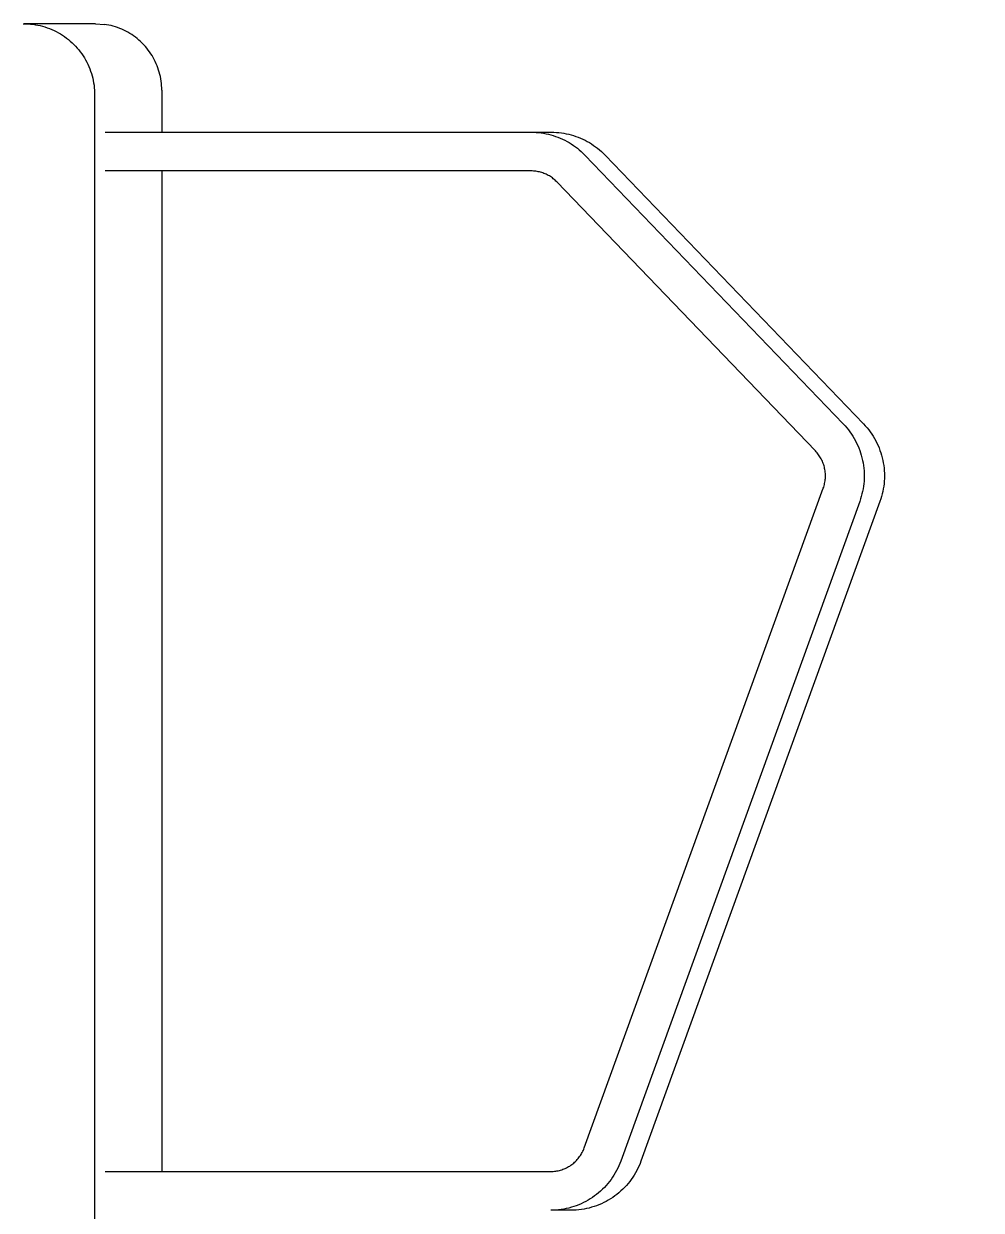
# Model space of a CAD drawing. Header units: inches. Extents: x -10 to 196, y -2 to 124.
# Drawn here: x 111.62 to 125.24, y 96.13 to 113.01 of the extents above; entities that cross this region are included whole.
import ezdxf

# ---------------------------------------------------------------- set-up
doc = ezdxf.new("R2010")
doc.units = ezdxf.units.IN
doc.layers.add('ZANO_R', color=7, linetype='Continuous', lineweight=0)
doc.layers.add('ZANO_W', color=1, linetype='Continuous', lineweight=0)
doc.styles.get("Standard").update_dxf_attribs({"font": 'arial.ttf'})
doc.dimstyles.new('amerykanie', dxfattribs={"dimtxt": 50, "dimasz": 50, "dimexe": 0.5, "dimexo": 0.5, "dimgap": 1, "dimtad": 1, "dimdec": 0, "dimzin": 0, "dimlunit": 5, "dimtxsty": 'Standard', "dimcen": 0.09, "dimclrd": 1, "dimclre": 1, "dimclrt": 1, "dimazin": 0, "dimtfac": 1, "dimtdec": 0, "dimtmove": 0, "dimatfit": 3, "dimfxl": 1, "dimtzin": 0, "dimarcsym": 1})

# ---------------------------------------------------------------- blocks, each defined once
blk = doc.blocks.new('*D387')
at = {"layer": 'ZANO_W', "color": 1, "lineweight": -2}
blk.add_arc((159.99, 95.288), 5.938, 93.9709, 170.339, dxfattribs=at)
at = {"layer": 'ZANO_W', "color": 1}
for points in [[(159.576, 101.045), (159.581, 101.378), (160.578, 101.196)], [(153.97, 96.299), (154.302, 96.27), (154.052, 95.288)]]:
    blk.add_solid(points, dxfattribs=at)
at = {"layer": 'ZANO_W', "color": 1, "insert": (155.105, 100.683), "char_height": 1.625, "attachment_point": 5, "rotation": 42.155}
blk.add_mtext("95%%d41'", dxfattribs=at)

msp = doc.modelspace()

# ---------------------------------------------------------------- linework, layer by layer
at = {"layer": 'ZANO_R'}
for p, q in [((111.61193, 113.00536), (111.64665, 113.00504)), ((112.63861, 113.00536), (111.62405, 113.00536)), ((111.64665, 113.00504), (111.68133, 113.00352)), ((111.68133, 113.00352), (111.71594, 113.0008)), ((111.71594, 113.0008), (111.75043, 112.9969)), ((111.75043, 112.9969), (111.78477, 112.9918)), ((111.78477, 112.9918), (111.81892, 112.98553)), ((111.81892, 112.98553), (111.85283, 112.97808)), ((111.85283, 112.97808), (111.88646, 112.96947)), ((111.88646, 112.96947), (111.91977, 112.9597)), ((111.91977, 112.9597), (111.95273, 112.94879)), ((111.95273, 112.94879), (111.98529, 112.93675)), ((111.98529, 112.93675), (112.01742, 112.9236)), ((112.01742, 112.9236), (112.04907, 112.90935)), ((112.04907, 112.90935), (112.08022, 112.89401)), ((112.08022, 112.89401), (112.11081, 112.87761)), ((112.11081, 112.87761), (112.14083, 112.86016)), ((112.63861, 113.00536), (112.76545, 112.99676)), ((112.79734, 112.99182), (112.76545, 112.99676)), ((112.82904, 112.98579), (112.79734, 112.99182)), ((112.86051, 112.97868), (112.82904, 112.98579)), ((112.89173, 112.9705), (112.86051, 112.97868)), ((112.92264, 112.96126), (112.89173, 112.9705)), ((112.95323, 112.95097), (112.92264, 112.96126)), ((112.98344, 112.93964), (112.95323, 112.95097)), ((113.01325, 112.92729), (112.98344, 112.93964)), ((113.04262, 112.91393), (113.01325, 112.92729)), ((113.07152, 112.89957), (113.04262, 112.91393)), ((113.09991, 112.88423), (113.07152, 112.89957)), ((113.12776, 112.86794), (113.09991, 112.88423)), ((113.15504, 112.8507), (113.12776, 112.86794)), ((112.14083, 112.86016), (112.17022, 112.84169)), ((112.17022, 112.84169), (112.19896, 112.82221)), ((112.19896, 112.82221), (112.22701, 112.80176)), ((112.22701, 112.80176), (112.25434, 112.78035)), ((112.25434, 112.78035), (112.28092, 112.75802)), ((112.28092, 112.75802), (112.30671, 112.73478)), ((112.30671, 112.73478), (112.33168, 112.71066)), ((112.33168, 112.71066), (112.35581, 112.6857)), ((113.18172, 112.83254), (113.15504, 112.8507)), ((113.20775, 112.81348), (113.18172, 112.83254)), ((113.23313, 112.79354), (113.20775, 112.81348)), ((113.2578, 112.77275), (113.23313, 112.79354)), ((113.28176, 112.75113), (113.2578, 112.77275)), ((113.30496, 112.7287), (113.28176, 112.75113)), ((113.32738, 112.70549), (113.30496, 112.7287)), ((113.34899, 112.68153), (113.32738, 112.70549)), ((112.35581, 112.6857), (112.37906, 112.65992)), ((112.37906, 112.65992), (112.40141, 112.63335)), ((112.40141, 112.63335), (112.42283, 112.60603)), ((112.42283, 112.60603), (112.44329, 112.57799)), ((112.44329, 112.57799), (112.46278, 112.54926)), ((112.46278, 112.54926), (112.48126, 112.51987)), ((113.36978, 112.65685), (113.34899, 112.68153)), ((113.38971, 112.63147), (113.36978, 112.65685)), ((113.40876, 112.60543), (113.38971, 112.63147)), ((113.42691, 112.57875), (113.40876, 112.60543)), ((113.44414, 112.55147), (113.42691, 112.57875)), ((113.46043, 112.52361), (113.44414, 112.55147)), ((112.48126, 112.51987), (112.49872, 112.48987)), ((112.49872, 112.48987), (112.51514, 112.45928)), ((112.51514, 112.45928), (112.53049, 112.42814)), ((112.53049, 112.42814), (112.54476, 112.39649)), ((112.54476, 112.39649), (112.55792, 112.36437)), ((112.55792, 112.36437), (112.56998, 112.33181)), ((113.47576, 112.49522), (113.46043, 112.52361)), ((113.49011, 112.46632), (113.47576, 112.49522)), ((113.50347, 112.43694), (113.49011, 112.46632)), ((113.51581, 112.40713), (113.50347, 112.43694)), ((113.52713, 112.37691), (113.51581, 112.40713)), ((113.53741, 112.34632), (113.52713, 112.37691)), ((112.56998, 112.33181), (112.5809, 112.29886)), ((112.5809, 112.29886), (112.59068, 112.26555)), ((112.59068, 112.26555), (112.59931, 112.23192)), ((112.59931, 112.23192), (112.60677, 112.19802)), ((112.60677, 112.19802), (112.61306, 112.16388)), ((113.54665, 112.3154), (113.53741, 112.34632)), ((113.55482, 112.28419), (113.54665, 112.3154)), ((113.56192, 112.25271), (113.55482, 112.28419)), ((113.56794, 112.22101), (113.56192, 112.25271)), ((113.57287, 112.18912), (113.56794, 112.22101)), ((112.61306, 112.16388), (112.61817, 112.12954)), ((112.61817, 112.12954), (112.62209, 112.09505)), ((112.62209, 112.09505), (112.62482, 112.06044)), ((112.62482, 112.06044), (112.62482, 95.28803)), ((113.57672, 112.15708), (113.57287, 112.18912)), ((113.57946, 112.12493), (113.57672, 112.15708)), ((113.58111, 112.0927), (113.57946, 112.12493)), ((113.58166, 112.06044), (113.58111, 112.0927)), ((113.58525, 112.06044), (113.58166, 112.06044)), ((113.58525, 112.06044), (113.58525, 111.46334)), ((112.77598, 111.46334), (118.83762, 111.46334)), ((118.83762, 111.46334), (118.87312, 111.46273)), ((118.85043, 111.46336), (119.12587, 111.46336)), ((118.87312, 111.46273), (118.90857, 111.46094)), ((118.90857, 111.46094), (118.94395, 111.45796)), ((118.94395, 111.45796), (118.9792, 111.45379)), ((118.9792, 111.45379), (119.0143, 111.44844)), ((119.0143, 111.44844), (119.04919, 111.44192)), ((119.04919, 111.44192), (119.08385, 111.43424)), ((119.08385, 111.43424), (119.11823, 111.42539)), ((119.11823, 111.42539), (119.1523, 111.4154)), ((119.12587, 111.46336), (119.16136, 111.46276)), ((119.1523, 111.4154), (119.18601, 111.40427)), ((119.16136, 111.46276), (119.19682, 111.46096)), ((119.18601, 111.40427), (119.21932, 111.39202)), ((119.19682, 111.46096), (119.23219, 111.45798)), ((119.21932, 111.39202), (119.25221, 111.37866)), ((119.23219, 111.45798), (119.26745, 111.45381)), ((119.25221, 111.37866), (119.28464, 111.3642)), ((119.26745, 111.45381), (119.30254, 111.44847)), ((119.28464, 111.3642), (119.31656, 111.34866)), ((119.30254, 111.44847), (119.33744, 111.44195)), ((119.31656, 111.34866), (119.34794, 111.33207)), ((119.33744, 111.44195), (119.37209, 111.43426)), ((119.37209, 111.43426), (119.40647, 111.42542)), ((119.40647, 111.42542), (119.44054, 111.41543)), ((119.44054, 111.41543), (119.47425, 111.4043)), ((119.47425, 111.4043), (119.50757, 111.39205)), ((119.50757, 111.39205), (119.54046, 111.37868)), ((119.54046, 111.37868), (119.57288, 111.36423)), ((119.57288, 111.36423), (119.6048, 111.34869)), ((119.6048, 111.34869), (119.63618, 111.33209)), ((119.34794, 111.33207), (119.37874, 111.31443)), ((119.37874, 111.31443), (119.40894, 111.29576)), ((119.40894, 111.29576), (119.43849, 111.2761)), ((119.43849, 111.2761), (119.46737, 111.25545)), ((119.46737, 111.25545), (119.49554, 111.23385)), ((119.49554, 111.23385), (119.52297, 111.21131)), ((119.52297, 111.21131), (119.54963, 111.18787)), ((119.54963, 111.18787), (119.57549, 111.16355)), ((119.63618, 111.33209), (119.66699, 111.31445)), ((119.66699, 111.31445), (119.69718, 111.29579)), ((119.69718, 111.29579), (119.72674, 111.27612)), ((119.72674, 111.27612), (119.75562, 111.25547)), ((119.75562, 111.25547), (119.78379, 111.23387)), ((119.78379, 111.23387), (119.81122, 111.21134)), ((119.81122, 111.21134), (119.83788, 111.18789)), ((119.83788, 111.18789), (119.86374, 111.16357)), ((119.57549, 111.16355), (119.60052, 111.13837)), ((119.60052, 111.13837), (123.27912, 107.31456)), ((119.86374, 111.16357), (119.88876, 111.13839)), ((119.88876, 111.13839), (123.56737, 107.31459)), ((118.83762, 110.91213), (112.77599, 110.91213)), ((113.58525, 110.91213), (113.58525, 96.68587)), ((118.85464, 110.91184), (118.83762, 110.91213)), ((118.87163, 110.91097), (118.85464, 110.91184)), ((118.88859, 110.90954), (118.87163, 110.91097)), ((118.90549, 110.90754), (118.88859, 110.90954)), ((118.92232, 110.90497), (118.90549, 110.90754)), ((118.93904, 110.90184), (118.92232, 110.90497)), ((118.95566, 110.89815), (118.93904, 110.90184)), ((118.97214, 110.8939), (118.95566, 110.89815)), ((118.98847, 110.88911), (118.97214, 110.8939)), ((119.00462, 110.88377), (118.98847, 110.88911)), ((119.02059, 110.87789), (119.00462, 110.88377)), ((119.03636, 110.87148), (119.02059, 110.87789)), ((119.0519, 110.86454), (119.03636, 110.87148)), ((119.0672, 110.85709), (119.0519, 110.86454)), ((119.08224, 110.84913), (119.0672, 110.85709)), ((119.09701, 110.84066), (119.08224, 110.84913)), ((119.11148, 110.83171), (119.09701, 110.84066)), ((119.12564, 110.82228), (119.11148, 110.83171)), ((119.13948, 110.81238), (119.12564, 110.82228)), ((119.15298, 110.80201), (119.13948, 110.81238)), ((119.16613, 110.79121), (119.15298, 110.80201)), ((119.1789, 110.77996), (119.16613, 110.79121)), ((119.1913, 110.7683), (119.1789, 110.77996)), ((119.20329, 110.75622), (119.1913, 110.7683)), ((122.88189, 106.93242), (119.20329, 110.75622)), ((123.27912, 107.31456), (123.30434, 107.2874)), ((123.56737, 107.31459), (123.59258, 107.28742)), ((123.30434, 107.2874), (123.32859, 107.25937)), ((123.32859, 107.25937), (123.35185, 107.23052)), ((123.35185, 107.23052), (123.3741, 107.20087)), ((123.3741, 107.20087), (123.3953, 107.17047)), ((123.3953, 107.17047), (123.41543, 107.13935)), ((123.41543, 107.13935), (123.43447, 107.10754)), ((123.59258, 107.28742), (123.61684, 107.2594)), ((123.61684, 107.2594), (123.6401, 107.23054)), ((123.6401, 107.23054), (123.66234, 107.20089)), ((123.66234, 107.20089), (123.68354, 107.17049)), ((123.68354, 107.17049), (123.70367, 107.13937)), ((123.70367, 107.13937), (123.72271, 107.10757)), ((123.43447, 107.10754), (123.45238, 107.0751)), ((123.45238, 107.0751), (123.46916, 107.04205)), ((123.46916, 107.04205), (123.48478, 107.00844)), ((123.48478, 107.00844), (123.49922, 106.9743)), ((123.49922, 106.9743), (123.51246, 106.93968)), ((123.72271, 107.10757), (123.74063, 107.07512)), ((123.74063, 107.07512), (123.7574, 107.04207)), ((123.7574, 107.04207), (123.77302, 107.00846)), ((123.77302, 107.00846), (123.78746, 106.97433)), ((123.78746, 106.97433), (123.8007, 106.93971)), ((122.89405, 106.91931), (122.88189, 106.93242)), ((122.90574, 106.90578), (122.89405, 106.91931)), ((122.91696, 106.89186), (122.90574, 106.90578)), ((122.92768, 106.87756), (122.91696, 106.89186)), ((122.9379, 106.86289), (122.92768, 106.87756)), ((122.94761, 106.84787), (122.9379, 106.86289)), ((122.95678, 106.83253), (122.94761, 106.84787)), ((122.96542, 106.81687), (122.95678, 106.83253)), ((122.97351, 106.80093), (122.96542, 106.81687)), ((122.98104, 106.78471), (122.97351, 106.80093)), ((123.51246, 106.93968), (123.52449, 106.90463)), ((123.52449, 106.90463), (123.53529, 106.86917)), ((123.53529, 106.86917), (123.54486, 106.83336)), ((123.54486, 106.83336), (123.55317, 106.79724)), ((123.55317, 106.79724), (123.56022, 106.76085)), ((123.8007, 106.93971), (123.81274, 106.90465)), ((123.81274, 106.90465), (123.82354, 106.8692)), ((123.82354, 106.8692), (123.8331, 106.83339)), ((123.8331, 106.83339), (123.84141, 106.79727)), ((123.84141, 106.79727), (123.84847, 106.76088)), ((122.988, 106.76824), (122.98104, 106.78471)), ((122.99438, 106.75154), (122.988, 106.76824)), ((123.00017, 106.73463), (122.99438, 106.75154)), ((123.00538, 106.71752), (123.00017, 106.73463)), ((123.00999, 106.70025), (123.00538, 106.71752)), ((123.01399, 106.68282), (123.00999, 106.70025)), ((123.01739, 106.66527), (123.01399, 106.68282)), ((123.02017, 106.64761), (123.01739, 106.66527)), ((123.02233, 106.62986), (123.02017, 106.64761)), ((123.02388, 106.61205), (123.02233, 106.62986)), ((123.56022, 106.76085), (123.566, 106.72424)), ((123.566, 106.72424), (123.5705, 106.68745)), ((123.5705, 106.68745), (123.57373, 106.65053)), ((123.57373, 106.65053), (123.57566, 106.61352)), ((123.84847, 106.76088), (123.85425, 106.72427)), ((123.85425, 106.72427), (123.85875, 106.68748)), ((123.85875, 106.68748), (123.86197, 106.65055)), ((123.86197, 106.65055), (123.8639, 106.61354)), ((123.00991, 106.4524), (123.01393, 106.46982)), ((123.01393, 106.46982), (123.01733, 106.48737)), ((123.01733, 106.48737), (123.02013, 106.50503)), ((123.02013, 106.50503), (123.0223, 106.52278)), ((123.0223, 106.52278), (123.02386, 106.54059)), ((123.02386, 106.54059), (123.0248, 106.55844)), ((123.02481, 106.59419), (123.02388, 106.61205)), ((123.0248, 106.55844), (123.02512, 106.57632)), ((123.02512, 106.57632), (123.02481, 106.59419)), ((123.57051, 106.46546), (123.56601, 106.42867)), ((123.57373, 106.50239), (123.57051, 106.46546)), ((123.57566, 106.5394), (123.57373, 106.50239)), ((123.57566, 106.61352), (123.5763, 106.57646)), ((123.5763, 106.57646), (123.57566, 106.5394)), ((123.85875, 106.46549), (123.85425, 106.4287)), ((123.86197, 106.50241), (123.85875, 106.46549)), ((123.8639, 106.53942), (123.86197, 106.50241)), ((123.8639, 106.61354), (123.86455, 106.57648)), ((123.86455, 106.57648), (123.8639, 106.53942)), ((119.59379, 97.02232), (122.99428, 106.40111)), ((122.99428, 106.40111), (123.00008, 106.41802)), ((123.00008, 106.41802), (123.0053, 106.43513)), ((123.0053, 106.43513), (123.00991, 106.4524)), ((123.54487, 106.31955), (123.5353, 106.28374)), ((123.55318, 106.35567), (123.54487, 106.31955)), ((123.56023, 106.39206), (123.55318, 106.35567)), ((123.56601, 106.42867), (123.56023, 106.39206)), ((123.83311, 106.31958), (123.82355, 106.28377)), ((123.84142, 106.3557), (123.83311, 106.31958)), ((123.84847, 106.39209), (123.84142, 106.3557)), ((123.85425, 106.4287), (123.84847, 106.39209)), ((123.51247, 106.21323), (120.11198, 96.83444)), ((123.80072, 106.21326), (120.40023, 96.83446)), ((123.5245, 106.24829), (123.51247, 106.21323)), ((123.5353, 106.28374), (123.5245, 106.24829)), ((123.81275, 106.24831), (123.80072, 106.21326)), ((123.82355, 106.28377), (123.81275, 106.24831)), ((119.58747, 97.00572), (119.59379, 97.02232)), ((119.4697, 96.82988), (119.48222, 96.84249)), ((119.48222, 96.84249), (119.4943, 96.85552)), ((119.4943, 96.85552), (119.50591, 96.86896)), ((119.50591, 96.86896), (119.51704, 96.88281)), ((119.51704, 96.88281), (119.52769, 96.89703)), ((119.52769, 96.89703), (119.53783, 96.91161)), ((119.53783, 96.91161), (119.54745, 96.92654)), ((119.54745, 96.92654), (119.55655, 96.9418)), ((119.55655, 96.9418), (119.56512, 96.95737)), ((119.56512, 96.95737), (119.57313, 96.97322)), ((119.57313, 96.97322), (119.58059, 96.98934)), ((119.58059, 96.98934), (119.58747, 97.00572)), ((112.77618, 96.68587), (119.11576, 96.68587)), ((119.11576, 96.68587), (119.11663, 96.68587)), ((119.11663, 96.68587), (119.1344, 96.68624)), ((119.1344, 96.68624), (119.15213, 96.68723)), ((119.15213, 96.68723), (119.16982, 96.68884)), ((119.16982, 96.68884), (119.18745, 96.69106)), ((119.18745, 96.69106), (119.20499, 96.6939)), ((119.20499, 96.6939), (119.22241, 96.69735)), ((119.22241, 96.69735), (119.23971, 96.7014)), ((119.23971, 96.7014), (119.25685, 96.70605)), ((119.25685, 96.70605), (119.27382, 96.7113)), ((119.27382, 96.7113), (119.2906, 96.71714)), ((119.2906, 96.71714), (119.30716, 96.72357)), ((119.30716, 96.72357), (119.32349, 96.73056)), ((119.32349, 96.73056), (119.33957, 96.73812)), ((119.33957, 96.73812), (119.35537, 96.74624)), ((119.35537, 96.74624), (119.37088, 96.7549)), ((119.37088, 96.7549), (119.38608, 96.7641)), ((119.38608, 96.7641), (119.40094, 96.77383)), ((119.40094, 96.77383), (119.41546, 96.78407)), ((119.41546, 96.78407), (119.42961, 96.7948)), ((119.42961, 96.7948), (119.44338, 96.80603)), ((119.44338, 96.80603), (119.45675, 96.81773)), ((119.45675, 96.81773), (119.4697, 96.82988)), ((120.05214, 96.69922), (120.03427, 96.66682)), ((120.06886, 96.73222), (120.05214, 96.69922)), ((120.08442, 96.76578), (120.06886, 96.73222)), ((120.0988, 96.79987), (120.08442, 96.76578)), ((120.11198, 96.83444), (120.0988, 96.79987)), ((120.34038, 96.69924), (120.32252, 96.66685)), ((120.3571, 96.73224), (120.34038, 96.69924)), ((120.37267, 96.76581), (120.3571, 96.73224)), ((120.38705, 96.7999), (120.37267, 96.76581)), ((120.40023, 96.83446), (120.38705, 96.7999)), ((119.92864, 96.51524), (119.90443, 96.48726)), ((119.95186, 96.54404), (119.92864, 96.51524)), ((119.97406, 96.57364), (119.95186, 96.54404)), ((119.99521, 96.60399), (119.97406, 96.57364)), ((120.01529, 96.63507), (119.99521, 96.60399)), ((120.03427, 96.66682), (120.01529, 96.63507)), ((120.21689, 96.51526), (120.19268, 96.48728)), ((120.2401, 96.54407), (120.21689, 96.51526)), ((120.2623, 96.57366), (120.2401, 96.54407)), ((120.28345, 96.60402), (120.2623, 96.57366)), ((120.30353, 96.63509), (120.28345, 96.60402)), ((120.32252, 96.66685), (120.30353, 96.63509)), ((119.74011, 96.33861), (119.70985, 96.31732)), ((119.7696, 96.36094), (119.74011, 96.33861)), ((119.7983, 96.38429), (119.7696, 96.36094)), ((119.82617, 96.40863), (119.7983, 96.38429)), ((119.85317, 96.43392), (119.82617, 96.40863)), ((119.87927, 96.46014), (119.85317, 96.43392)), ((119.90443, 96.48726), (119.87927, 96.46014)), ((120.02835, 96.33863), (119.9981, 96.31734)), ((120.05785, 96.36097), (120.02835, 96.33863)), ((120.08655, 96.38432), (120.05785, 96.36097)), ((120.11441, 96.40865), (120.08655, 96.38432)), ((120.14141, 96.43395), (120.11441, 96.40865)), ((120.16751, 96.46017), (120.14141, 96.43395)), ((120.19268, 96.48728), (120.16751, 96.46017)), ((119.37393, 96.16678), (119.3379, 96.15837)), ((119.40964, 96.17645), (119.37393, 96.16678)), ((119.44499, 96.18735), (119.40964, 96.17645)), ((119.47995, 96.19948), (119.44499, 96.18735)), ((119.51445, 96.21282), (119.47995, 96.19948)), ((119.54847, 96.22736), (119.51445, 96.21282)), ((119.58197, 96.24308), (119.54847, 96.22736)), ((119.61489, 96.25995), (119.58197, 96.24308)), ((119.64721, 96.27796), (119.61489, 96.25995)), ((119.66217, 96.16681), (119.62615, 96.1584)), ((119.67887, 96.29709), (119.64721, 96.27796)), ((119.69789, 96.17647), (119.66217, 96.16681)), ((119.70985, 96.31732), (119.67887, 96.29709)), ((119.73324, 96.18737), (119.69789, 96.17647)), ((119.76819, 96.1995), (119.73324, 96.18737)), ((119.8027, 96.21285), (119.76819, 96.1995)), ((119.83672, 96.22738), (119.8027, 96.21285)), ((119.87021, 96.2431), (119.83672, 96.22738)), ((119.90314, 96.25997), (119.87021, 96.2431)), ((119.93545, 96.27799), (119.90314, 96.25997)), ((119.96712, 96.29712), (119.93545, 96.27799)), ((119.9981, 96.31734), (119.96712, 96.29712)), ((119.15458, 96.1354), (119.11759, 96.13466)), ((119.404, 96.13469), (119.11759, 96.13469)), ((119.19152, 96.13743), (119.15458, 96.1354)), ((119.22837, 96.14075), (119.19152, 96.13743)), ((119.26507, 96.14535), (119.22837, 96.14075)), ((119.3016, 96.15122), (119.26507, 96.14535)), ((119.3379, 96.15837), (119.3016, 96.15122)), ((119.40583, 96.13469), (119.404, 96.13469)), ((119.44282, 96.13543), (119.40583, 96.13469)), ((119.47976, 96.13746), (119.44282, 96.13543)), ((119.51661, 96.14077), (119.47976, 96.13746)), ((119.55332, 96.14537), (119.51661, 96.14077)), ((119.58985, 96.15125), (119.55332, 96.14537)), ((119.62615, 96.1584), (119.58985, 96.15125))]:
    msp.add_line(p, q, dxfattribs=at)

# ---------------------------------------------------------------- dimensions: what is measured, and where the dimension line sits
at = {"layer": 'ZANO_W'}
dim = msp.add_angular_dim_2l(base=(157.36756, 100.61533), line1=((2.04347, 95.28803), (194.03215, 95.28803)), line2=((159.99227, 95.31398), (161.71743, 112.62819)), dimstyle='amerykanie', override={"dimtxt": 1.625, "dimasz": 1, "dimgap": 0.5, "dimdec": 4, "dimaunit": 1, "dimadec": 1, "dimtdec": 4, "dimtmove": 1, "dimfrac": 2}, dxfattribs=at)
dim.commit()
dim.dimension.update_dxf_attribs({"geometry": '*D387', "text_midpoint": (155.10523, 100.68335)})

doc.saveas('drawing.dxf')
